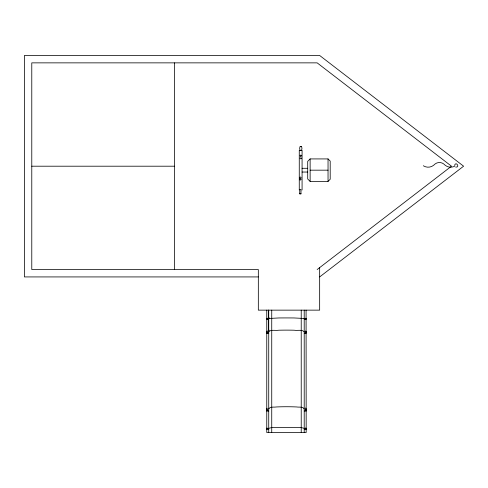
<?xml version="1.0" encoding="UTF-8"?>
<svg xmlns="http://www.w3.org/2000/svg" width="488" height="488" viewBox="0 0 488 488"><rect width="100%" height="100%" fill="white"/><g stroke="black" fill="none" stroke-linecap="round" stroke-linejoin="round"><path stroke-width="0.73" d="M268.699 333.335L266.759 333.048L268.729 333.048M306.147 333.335L304.213 333.048M268.729 408.999C269.992 406.297 274.195 407.456 276.458 406.955A57.651 14.201 0 0 1 296.509 406.949C298.772 407.45 302.957 406.303 304.213 408.999M268.729 331.675C271.243 329.241 275.818 330.913 278.959 330.211A56.803 9.467 0 0 1 294.014 330.211C297.143 330.913 301.712 329.241 304.213 331.675M454.535 165.261C456.012 160.949 460.324 167.476 455.78 167.146M268.729 428.311L271.45 427.653L278.959 427.5A56.053 5.124 0 0 1 294.014 427.5L301.505 427.653L304.213 428.311M268.729 318.481L278.959 317.956A56.187 3.343 0 0 1 294.014 317.956L304.213 318.481M267.064 408.194L266.759 408.981L267.125 408.981M300.108 150.688C298.137 144.857 303.469 144.844 301.511 150.682M301.511 146.504L300.108 146.504M267.064 331.126L266.759 331.663L267.125 331.663M310.13 158.923L307.702 161.351L307.702 178.992L310.13 181.42L328.04 181.42L330.199 179.261L330.199 161.083L328.04 158.923L310.13 158.923L310.13 181.42M299.662 189.631L301.047 189.612L300.944 193.84L299.662 193.815L299.833 189.673M299.662 193.815L301.047 193.797M317.151 269.547L451.491 166.201L317.151 62.86L31.781 62.86L31.781 269.547L258.329 269.547L258.329 310.142L319.658 310.142L319.658 267.613M319.658 276.928L463.6 166.201L319.658 55.48L24.4 55.48L24.4 276.928L258.329 276.928M268.729 411L266.759 411M306.183 411L304.213 411M267.064 428.006L266.759 428.305L267.125 428.305M305.689 409.761L306.183 409.652M267.064 318.286L266.759 318.481L267.125 318.481M267.961 330.638L269.364 330.236M305.689 332.2L306.183 332.127M267.223 410.75L266.759 410.823M305.762 409.042L306.183 408.981L305.647 407.95M305.714 410.402L306.183 410.329M268.729 429.08L266.759 429.08M306.183 429.08L304.213 429.08M267.223 332.877L266.759 332.932M305.762 331.712L306.183 331.663L305.647 330.962M305.714 332.639L306.183 332.59M305.689 428.604L306.183 428.562M306.183 318.975L304.213 318.975L306.183 318.975L305.714 318.914M267.961 318.109L269.364 317.962M305.689 318.67L306.183 318.646M267.223 428.983L266.759 429.013M305.762 428.33L306.183 428.305L305.647 427.915M305.714 428.848L306.183 428.818M267.131 410.109L266.759 410.121M267.223 318.914C265.527 319.17 272.274 318.908 266.759 318.975M305.762 318.493L306.183 318.481L305.647 318.225M305.714 318.829L306.183 318.81M267.125 409.414L266.759 409.414M267.131 332.438L266.759 332.444M267.125 331.962L266.759 331.962M267.131 428.738L266.759 428.745M266.759 409.652L267.131 409.664M267.125 428.47L266.759 428.47M267.131 318.755L266.759 318.762M266.759 332.127L267.131 332.133M267.125 318.585L266.759 318.585M266.759 428.562L267.131 428.568M266.759 318.646L267.131 318.646M31.781 166.201L174.466 166.201M302.078 168.293L307.702 168.293M310.13 170.172L328.04 170.172M302.078 172.044L307.702 172.044M306.183 318.591L305.762 318.572M306.183 318.749L305.689 318.725M266.759 318.81L267.223 318.829M306.183 428.476L305.762 428.452M306.183 428.726L305.689 428.69M306.183 429.013L305.714 428.983M266.759 428.818L267.223 428.848M306.183 331.974L305.762 331.925M306.183 332.42L305.689 332.346M306.183 332.932L305.714 332.877M266.759 332.59L267.223 332.639M306.183 409.426L305.762 409.359M306.183 410.085L305.689 409.975M306.183 410.823L305.714 410.75M266.759 410.329L267.223 410.402M423.352 165.719L423.779 166.011A8.729 8.729 0 0 0 433.509 165.365L435.07 163.986A7.113 7.113 0 0 1 443.769 163.986L445.324 165.365A8.729 8.729 0 0 0 455.054 166.011M328.04 158.923L328.04 181.42M306.08 310.142L306.183 432.52L266.759 432.52L266.759 310.142M304.213 310.142L304.213 432.52M302.078 189.997L302.078 150.347L299.266 150.347L299.266 189.997M301.224 310.142L301.224 432.52M271.737 310.142L271.737 432.52M268.729 310.142L268.729 432.52M268.632 310.142L268.632 333.097M174.466 62.86L174.466 269.547M299.833 178.163A0.701 0.647 0 0 1 299.864 177.242A0.701 0.647 0 0 1 300.858 177.266A0.701 0.647 0 0 1 300.828 178.187M301.383 157.99A0.701 0.555 0 0 1 301.102 158.746A0.701 0.555 0 0 1 300.151 158.521A0.701 0.555 0 0 1 300.431 157.764M299.98 179.883A0.701 0.647 0 0 0 301.047 179.346A0.701 0.647 0 0 0 300.01 178.761A0.701 0.647 0 0 0 299.98 179.883M300.401 156.166A0.701 0.555 0 0 0 301.468 155.702A0.701 0.555 0 0 0 300.431 155.196A0.701 0.555 0 0 0 300.401 156.166"/></g></svg>
